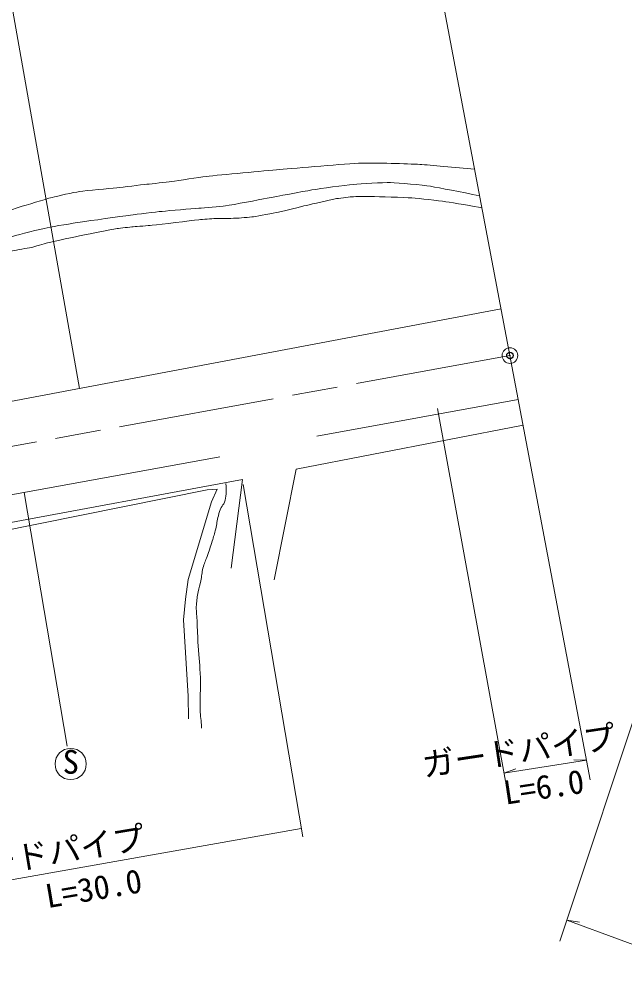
# Model space of a CAD drawing. Units: millimetres, scale not verified. Extents: x 40000 to 680000, y 20000 to 380000.
# Drawn here: x 323512 to 370040, y 247100 to 321252 of the extents above; entities that cross this region are included whole.
import ezdxf
from ezdxf.enums import TextEntityAlignment as Align

# ---------------------------------------------------------------- set-up
doc = ezdxf.new("R2010")
doc.units = ezdxf.units.MM
doc.header["$LTSCALE"] = 1000
doc.header["$PDMODE"] = 32
doc.header["$PDSIZE"] = 500
doc.linetypes.add('CHAIN', pattern=[18.5, 12, -1.5, 3.5, -1.5])
for name, color, linetype, lineweight in [('M-BGD', 7, 'Continuous', 13), ('M-BMK', 2, 'CHAIN', 13), ('M-STR-HTXT', 7, 'Continuous', 13), ('M-WORK', 1, 'Continuous', 13)]:
    doc.layers.add(name, color=color, linetype=linetype, lineweight=lineweight)
doc.layers.add('M-OTRS', color=6, linetype='Continuous')
doc.styles.add('ＭＳ ゴシック', font='')
doc.styles.get('ＭＳ ゴシック').set_extended_font_data('MS Gothic')

msp = doc.modelspace()

# ---------------------------------------------------------------- linework, layer by layer
at = {"layer": 'M-BGD'}
msp.add_circle((361222, 295397), 600, dxfattribs=at)
at = {"layer": 'M-BMK'}
msp.add_line((361222, 295397), (262656, 277430), dxfattribs=at)
at = {"layer": 'M-OTRS'}
msp.add_point((361222, 295397), dxfattribs=at)
at = {"layer": 'M-STR-HTXT'}
for p, q in [((323006, 321885), (328150, 292876)), ((360868, 262681), (355645, 291333)), ((345296, 258381), (340721, 285483)), ((367109, 264293), (366126, 264319)), ((345183, 259046), (315825, 253818))]:
    msp.add_line(p, q, dxfattribs=at)
for points in [[(367109, 264293), (360760, 263277), (361684, 263612)], [(407357, 236613), (365587, 251984), (366557, 251824)]]:
    msp.add_lwpolyline(points, dxfattribs=at)
at = {"layer": 'M-WORK'}
for p, q in [((367396, 262774), (355453, 325885)), ((383072, 304567), (365047, 250363)), ((360542, 298991), (224003, 273216)), ((361861, 292020), (346370, 289196)), ((344781, 286656), (362237, 290035)), ((281850, 277203), (338935, 287609)), ((343097, 278160), (344781, 286656)), ((340658, 285858), (278840, 274415)), ((339801, 279055), (340658, 285858)), ((327197, 265365), (323891, 284866))]:
    msp.add_line(p, q, dxfattribs=at)
msp.add_lwpolyline([(336510, 267462), (336486, 269198), (336126, 275077), (336283, 276669), (336497, 278181), (338285, 284150), (338723, 285112), (337945, 285078), (321780, 281829), (320877, 281244), (320705, 280770), (320737, 277507), (321587, 270778), (322066, 264987)], dxfattribs=at)
msp.add_circle((327457, 263995), 1200, dxfattribs=at)
for points, knots in [([(276223, 284206), (276553, 284280), (277541, 284513), (277869, 284594), (277962, 284617), (278235, 284702), (278327, 284727), (279310, 284993), (282270, 285750), (283242, 286051), (283707, 286195), (285048, 286772), (285502, 286945), (285793, 287056), (286681, 287349), (286969, 287468), (288376, 288046), (292592, 289794), (293976, 290424), (295269, 291014), (299110, 292871), (300351, 293565), (301933, 294449), (306523, 297367), (308071, 298310), (309050, 298906), (311996, 300677), (312982, 301261), (313823, 301760), (316364, 303224), (317206, 303721), (317646, 303980), (318947, 304786), (319388, 305043), (319719, 305235), (320715, 305812), (321067, 305963), (321540, 306165), (323011, 306642), (323501, 306800), (324003, 306961), (325517, 307423), (326027, 307555), (326443, 307664), (327704, 307940), (328129, 308004), (328699, 308089), (330422, 308236), (330995, 308298), (331461, 308349), (332857, 308516), (333323, 308568), (333697, 308610), (334821, 308721), (335194, 308771), (335732, 308842), (337336, 309112), (337874, 309172), (339000, 309297), (342385, 309601), (343514, 309698), (344782, 309806), (348588, 310147), (349860, 310193), (350747, 310226), (353411, 310148), (354297, 310092), (355103, 310042), (357011, 309873), (358511, 309726)], [0, 0, 0, 0, 1, 1, 1, 2, 2, 2, 3, 3, 3, 4, 4, 4, 5, 5, 5, 6, 6, 6, 7, 7, 7, 8, 8, 8, 9, 9, 9, 10, 10, 10, 11, 11, 11, 12, 12, 12, 13, 13, 13, 14, 14, 14, 15, 15, 15, 16, 16, 16, 17, 17, 17, 18, 18, 18, 19, 19, 19, 20, 20, 20, 21, 21, 21, 22, 22, 22, 23, 23, 23, 23]), ([(292874, 286793), (293292, 287137), (294580, 288126), (295020, 288441), (295516, 288796), (297029, 289823), (297550, 290140), (297989, 290407), (299344, 291146), (299812, 291359), (300395, 291624), (302211, 292264), (302797, 292522), (303208, 292704), (304393, 293345), (304790, 293554), (304901, 293612), (305226, 293797), (305337, 293855), (305512, 293947), (306042, 294209), (306216, 294301), (306492, 294445), (307326, 294870), (307590, 295036), (308118, 295368), (309666, 296425), (310173, 296790), (310622, 297114), (311933, 298132), (312366, 298477), (312628, 298685), (313384, 299349), (313647, 299556), (314039, 299864), (315225, 300774), (315640, 301050), (316194, 301418), (317896, 302460), (318483, 302770), (318947, 303016), (320399, 303633), (320888, 303826), (321299, 303989), (322554, 304427), (322979, 304551), (323510, 304707), (325119, 305111), (325660, 305226), (326162, 305332), (327680, 305574), (328187, 305651), (328958, 305767), (331277, 306087), (332050, 306190), (332539, 306254), (334008, 306436), (334499, 306486), (335058, 306543), (336738, 306674), (337298, 306722), (337710, 306758), (338947, 306848), (339356, 306908), (340001, 307002), (341922, 307374), (342563, 307491), (343251, 307618), (345310, 308018), (346000, 308129), (346635, 308231), (348547, 308494), (349187, 308554), (349757, 308607), (351472, 308709), (352044, 308696), (352660, 308681), (354506, 308515), (355113, 308412), (355856, 308287), (357438, 307975), (358899, 307673)], [0, 0, 0, 0, 1, 1, 1, 2, 2, 2, 3, 3, 3, 4, 4, 4, 5, 5, 5, 6, 6, 6, 7, 7, 7, 8, 8, 8, 9, 9, 9, 10, 10, 10, 11, 11, 11, 12, 12, 12, 13, 13, 13, 14, 14, 14, 15, 15, 15, 16, 16, 16, 17, 17, 17, 18, 18, 18, 19, 19, 19, 20, 20, 20, 21, 21, 21, 22, 22, 22, 23, 23, 23, 24, 24, 24, 25, 25, 25, 26, 26, 26, 27, 27, 27, 27]), ([(359071, 306763), (358516, 306871), (356842, 307151), (356282, 307229), (355764, 307301), (354206, 307476), (353685, 307512), (353053, 307556), (351154, 307617), (350521, 307630), (350228, 307636), (349349, 307627), (349057, 307607), (348801, 307589), (348035, 307489), (347782, 307441), (347340, 307357), (346025, 307048), (345586, 306946), (345156, 306845), (343870, 306519), (343438, 306426), (343053, 306344), (341891, 306126), (341501, 306071), (341224, 306032), (340387, 305967), (340108, 305953), (339801, 305938), (338880, 305942), (338573, 305929), (338323, 305919), (337572, 305861), (337322, 305835), (336600, 305758), (334437, 305491), (333714, 305414), (333427, 305383), (332562, 305323), (332274, 305296), (332024, 305272), (331271, 305195), (331023, 305154), (330497, 305067), (328925, 304765), (328402, 304658), (327857, 304547), (326224, 304193), (325682, 304063), (325429, 304003), (324685, 303767), (324431, 303709), (324146, 303644), (323276, 303517), (322991, 303449), (322737, 303389), (321986, 303167), (321743, 303072), (321335, 302912), (320129, 302387), (319743, 302181), (319085, 301831), (317141, 300722), (316532, 300292), (315588, 299627), (312892, 297449), (311994, 296723), (311706, 296490), (310893, 295733), (310606, 295500), (310331, 295276), (309476, 294644), (309184, 294442), (308948, 294278), (308223, 293806), (307967, 293673), (307517, 293440), (306128, 292825), (305667, 292617), (304499, 292091), (300980, 290548), (299821, 290003), (299607, 289902), (299015, 289502), (298806, 289389), (298634, 289296), (298094, 289062), (297919, 288975), (297605, 288818), (296662, 288351), (296361, 288172), (296122, 288030), (295444, 287544), (295228, 287369), (294997, 287183), (294580, 286833), (294133, 286455)], [0, 0, 0, 0, 1, 1, 1, 2, 2, 2, 3, 3, 3, 4, 4, 4, 5, 5, 5, 6, 6, 6, 7, 7, 7, 8, 8, 8, 9, 9, 9, 10, 10, 10, 11, 11, 11, 12, 12, 12, 13, 13, 13, 14, 14, 14, 15, 15, 15, 16, 16, 16, 17, 17, 17, 18, 18, 18, 19, 19, 19, 20, 20, 20, 21, 21, 21, 22, 22, 22, 23, 23, 23, 24, 24, 24, 25, 25, 25, 26, 26, 26, 27, 27, 27, 28, 28, 28, 29, 29, 29, 30, 30, 30, 31, 31, 31, 32, 32, 32, 32]), ([(339385, 285549), (339418, 285192), (339433, 285071), (339405, 284767), (339381, 284513), (339376, 284364), (339287, 284126), (339218, 283944), (339111, 283877), (339028, 283702), (338916, 283468), (338880, 283325), (338811, 283076), (338703, 282687), (338698, 282456), (338606, 282064), (338518, 281690), (338448, 281486), (338336, 281119), (338195, 280655), (338107, 280398), (337948, 279939), (337829, 279594), (337717, 279416), (337628, 279062), (337532, 278680), (337538, 278453), (337459, 278067), (337393, 277741), (337318, 277567), (337257, 277241), (337183, 276849), (337147, 276627), (337122, 276229), (337093, 275768), (337153, 275509), (337172, 275048), (337205, 274278), (337215, 273845), (337257, 273075), (337309, 272116), (337403, 271583), (337429, 270623), (337454, 269664), (337383, 269127), (337405, 268168), (337417, 267640), (337510, 267349), (337523, 266822), (337524, 266792), (337525, 266781), (337525, 266744)], [0, 0, 0, 0, 1, 1, 1, 2, 2, 2, 3, 3, 3, 4, 4, 4, 5, 5, 5, 6, 6, 6, 7, 7, 7, 8, 8, 8, 9, 9, 9, 10, 10, 10, 11, 11, 11, 12, 12, 12, 13, 13, 13, 14, 14, 14, 15, 15, 15, 16, 16, 16, 17, 17, 17, 17])]:
    msp.add_open_spline(points, degree=3, knots=knots, dxfattribs=at)

# ---------------------------------------------------------------- texts
at = {"layer": 'M-STR-HTXT', "style": 'ＭＳ ゴシック'}
for s, rotation, p in [('ガードパイプ', 8.571, (362120, 263571)), ('L=6.0', 8.571, (364033, 260784)), ('ガードパイプ', 9.571, (325985, 255704)), ('L=30.0', 9.571, (329464, 252985))]:
    msp.add_text(s, height=1833, rotation=rotation, dxfattribs=at).set_placement(p, align=Align.BOTTOM_CENTER)
at = {"layer": 'M-WORK', "style": 'ＭＳ ゴシック'}
msp.add_text('S', height=1833, dxfattribs=at).set_placement((327466, 262693), align=Align.BOTTOM_CENTER)

doc.saveas('drawing.dxf')
